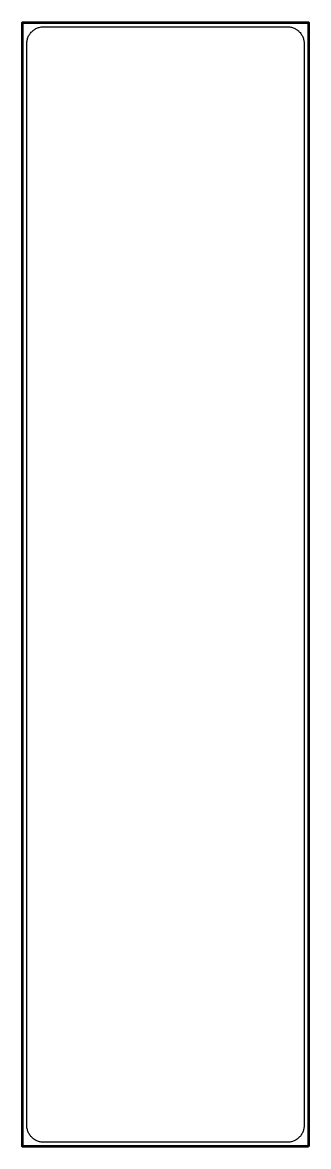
# Model space of a CAD drawing. Header units: millimetres. Extents: x 219 to 555, y -392 to 929.
import ezdxf

# ---------------------------------------------------------------- set-up
doc = ezdxf.new("R2010")
doc.units = ezdxf.units.MM
doc.header["$MEASUREMENT"] = 0
doc.layers.get('0').update_dxf_attribs({"lineweight": 0})
doc.layers.add('Safety', color=7, linetype='Continuous', lineweight=0)

msp = doc.modelspace()

# ---------------------------------------------------------------- linework, layer by layer
at = {"color": 18, "lineweight": 25, "true_color": 0x000000}
msp.add_lwpolyline([(549.6, 904.2), (549.6, -367.2), (549.6, -368.3), (549.5, -369.4), (549.3, -370.4), (549.2, -371.4), (548.9, -372.4), (548.6, -373.4), (548.3, -374.3), (547.9, -375.3), (547.5, -376.2), (547, -377.1), (546.5, -377.9), (546, -378.7), (545.4, -379.5), (544.7, -380.3), (544.1, -381), (543.4, -381.7), (542.6, -382.4), (541.9, -383), (541.1, -383.6), (540.2, -384.2), (539.4, -384.7), (538.5, -385.1), (537.6, -385.6), (536.7, -386), (535.7, -386.3), (534.7, -386.6), (533.7, -386.8), (532.7, -387), (531.7, -387.1), (530.7, -387.2), (529.6, -387.2), (243.7, -387.2), (242.6, -387.2), (241.6, -387.1), (240.6, -387), (239.5, -386.8), (238.5, -386.6), (237.6, -386.3), (236.6, -385.9), (235.7, -385.6), (234.8, -385.1), (233.9, -384.7), (233, -384.2), (232.2, -383.6), (231.4, -383), (230.6, -382.4), (229.9, -381.7), (229.2, -381), (228.5, -380.3), (227.9, -379.5), (227.3, -378.7), (226.8, -377.9), (226.3, -377), (225.8, -376.2), (225.4, -375.3), (225, -374.3), (224.7, -373.4), (224.4, -372.4), (224.1, -371.4), (223.9, -370.4), (223.8, -369.4), (223.7, -368.3), (223.7, -367.2), (223.7, 904.2), (223.7, 905.3), (223.8, 906.3), (224, 907.4), (224.2, 908.5), (224.4, 909.5), (224.7, 910.5), (225.1, 911.5), (225.5, 912.4), (225.9, 913.4), (226.4, 914.3), (227, 915.1), (227.6, 916), (228.2, 916.8), (228.8, 917.6), (229.6, 918.3), (230.3, 919), (231.1, 919.7), (231.9, 920.3), (232.7, 920.9), (233.6, 921.4), (234.5, 921.9), (235.4, 922.4), (236.4, 922.8), (237.4, 923.1), (238.4, 923.4), (239.4, 923.7), (240.5, 923.9), (241.5, 924), (242.6, 924.1), (243.7, 924.2), (529.6, 924.2), (530.7, 924.1), (531.7, 924), (532.8, 923.9), (533.8, 923.7), (534.8, 923.5), (535.7, 923.2), (536.7, 922.9), (537.6, 922.5), (538.5, 922.1), (539.4, 921.6), (540.3, 921.1), (541.1, 920.5), (541.9, 919.9), (542.7, 919.3), (543.4, 918.6), (544.1, 917.9), (544.8, 917.2), (545.4, 916.4), (546, 915.6), (546.5, 914.8), (547, 914), (547.5, 913.1), (547.9, 912.2), (548.3, 911.2), (548.6, 910.3), (548.9, 909.3), (549.2, 908.3), (549.3, 907.3), (549.5, 906.3), (549.6, 905.2), (549.6, 904.2)], close=True, dxfattribs=at)
at = {"layer": 'Safety', "color": 18, "lineweight": 53, "true_color": 0x000000}
msp.add_lwpolyline([(554.6, -392.2), (218.7, -392.2), (218.7, 929.2), (554.6, 929.2)], close=True, dxfattribs=at)

doc.saveas('drawing.dxf')
